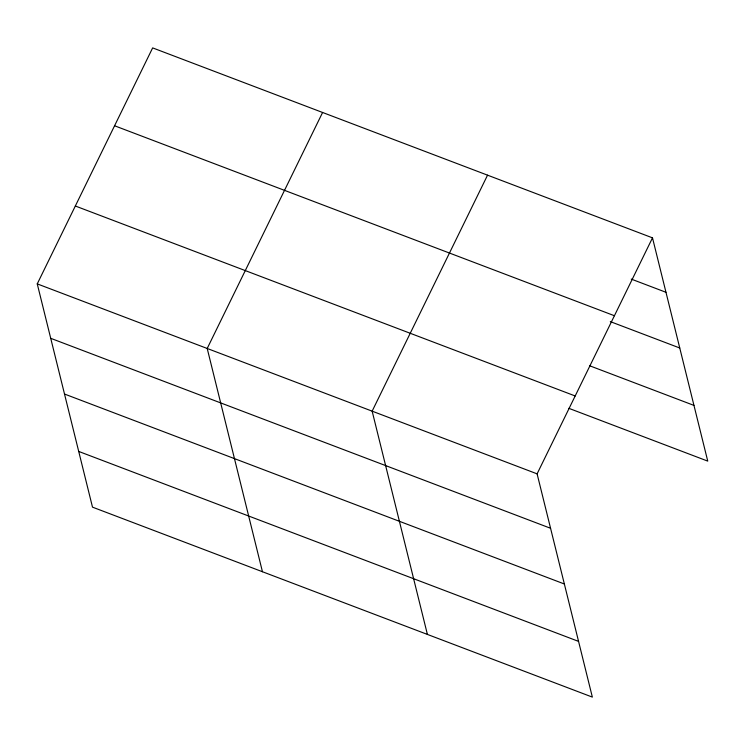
<?xml version="1.0" encoding="UTF-8"?>
<svg xmlns="http://www.w3.org/2000/svg" width="745" height="745" viewBox="0 0 745 745"><rect width="100%" height="100%" fill="white"/><g stroke="black" fill="none" stroke-linecap="round" stroke-linejoin="round"><path stroke-width="1.12" d="M652.499 237.851L537.098 473.848L592.35 697.106L92.501 507.149L37.25 283.882L152.65 47.894L652.499 237.851L707.75 461.118L568.845 408.325M322.594 112.476L207.203 348.474L262.454 571.732M487.547 175.168L372.146 411.156L427.406 634.423M631.239 279.086L665.965 292.282M114.562 125.765L614.42 315.731M610.304 321.607L679.757 347.999M589.779 365.814L693.958 405.401M75.329 206.002L575.187 395.967M37.25 283.882L537.098 473.848M50.716 338.314L550.574 528.279M64.508 394.031L564.356 583.987M78.719 451.433L578.567 641.398"/></g></svg>
